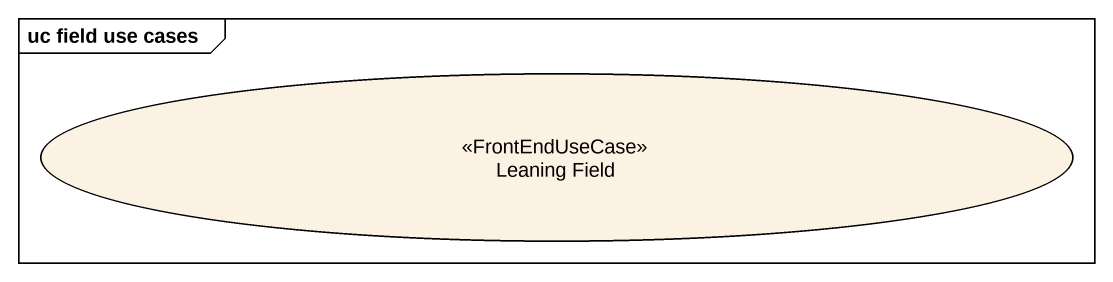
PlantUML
@startuml
mainframe uc field use cases
usecase "Leaning Field" as Leaning_Field <<FrontEndUseCase>>
@enduml
